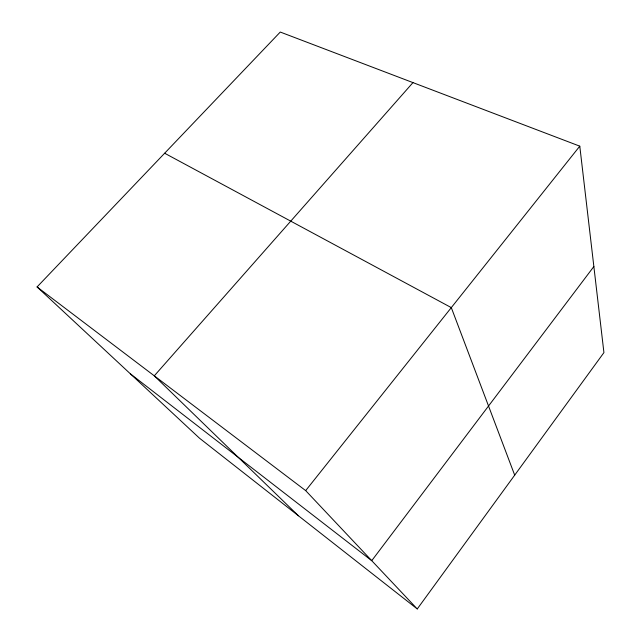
<?xml version="1.0" encoding="UTF-8"?>
<svg xmlns="http://www.w3.org/2000/svg" width="641" height="641" viewBox="0 0 641 641"><rect width="100%" height="100%" fill="white"/><g stroke="black" fill="none" stroke-linecap="round" stroke-linejoin="round"><path stroke-width="0.96" d="M417.259 608.95L603.926 352.606L579.784 146.164L280.269 32.05L37.074 286.944L199.527 438.22L417.259 608.95L305.677 490.613L37.074 286.944M593.862 266.52L371.74 560.675L130.379 373.831M305.677 490.613L579.784 146.164M412.964 82.609L154.289 375.826L298.458 515.789M164.649 153.239L451.304 307.616L514.691 475.141"/></g></svg>
